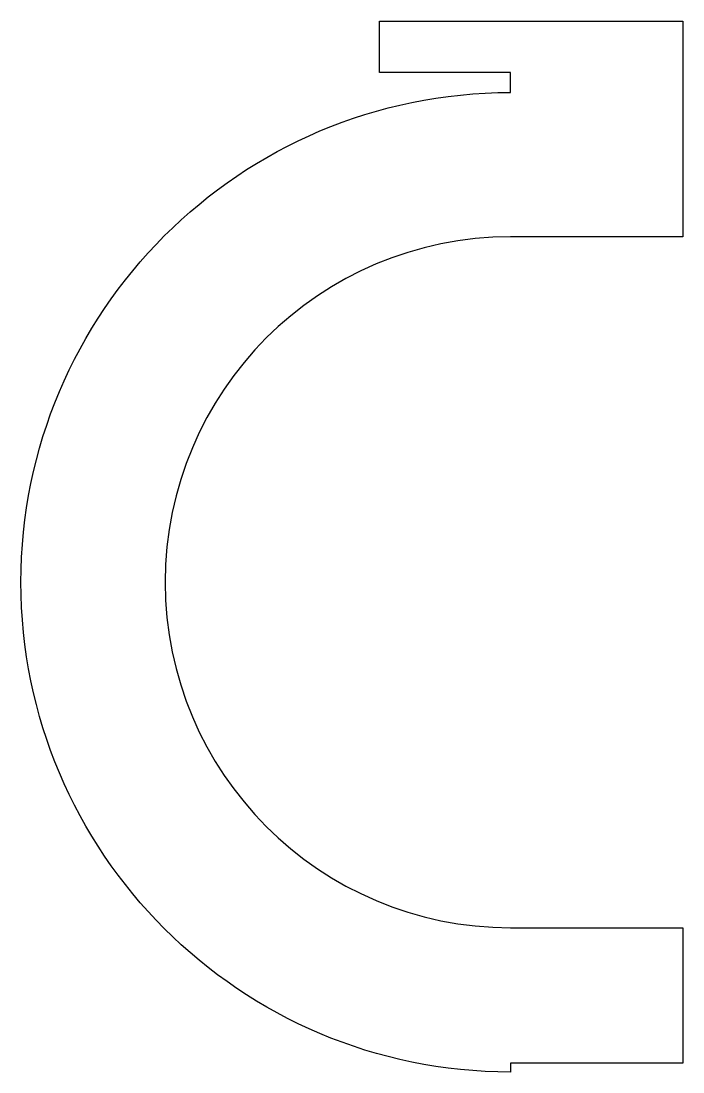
# Model space of a CAD drawing. Header units: millimetres. Extents: x -57 to 20, y -57 to 65.
import ezdxf

# ---------------------------------------------------------------- set-up
doc = ezdxf.new("R2010")
doc.units = ezdxf.units.MM
doc.layers.get('0').update_dxf_attribs({"linetype": 'CONTINUOUS'})

msp = doc.modelspace()

# ---------------------------------------------------------------- linework, layer by layer
msp.add_lwpolyline([(20, 40.02), (0, 40.02, 1), (0, -40.02), (20, -40.02), (20, -55.7), (0, -55.7), (0, -56.74, -1), (0, 56.74), (0, 59.05), (-15.19, 59.05), (-15.19, 65.02), (20, 65.02)], format="xyb", close=True)

doc.saveas('drawing.dxf')
